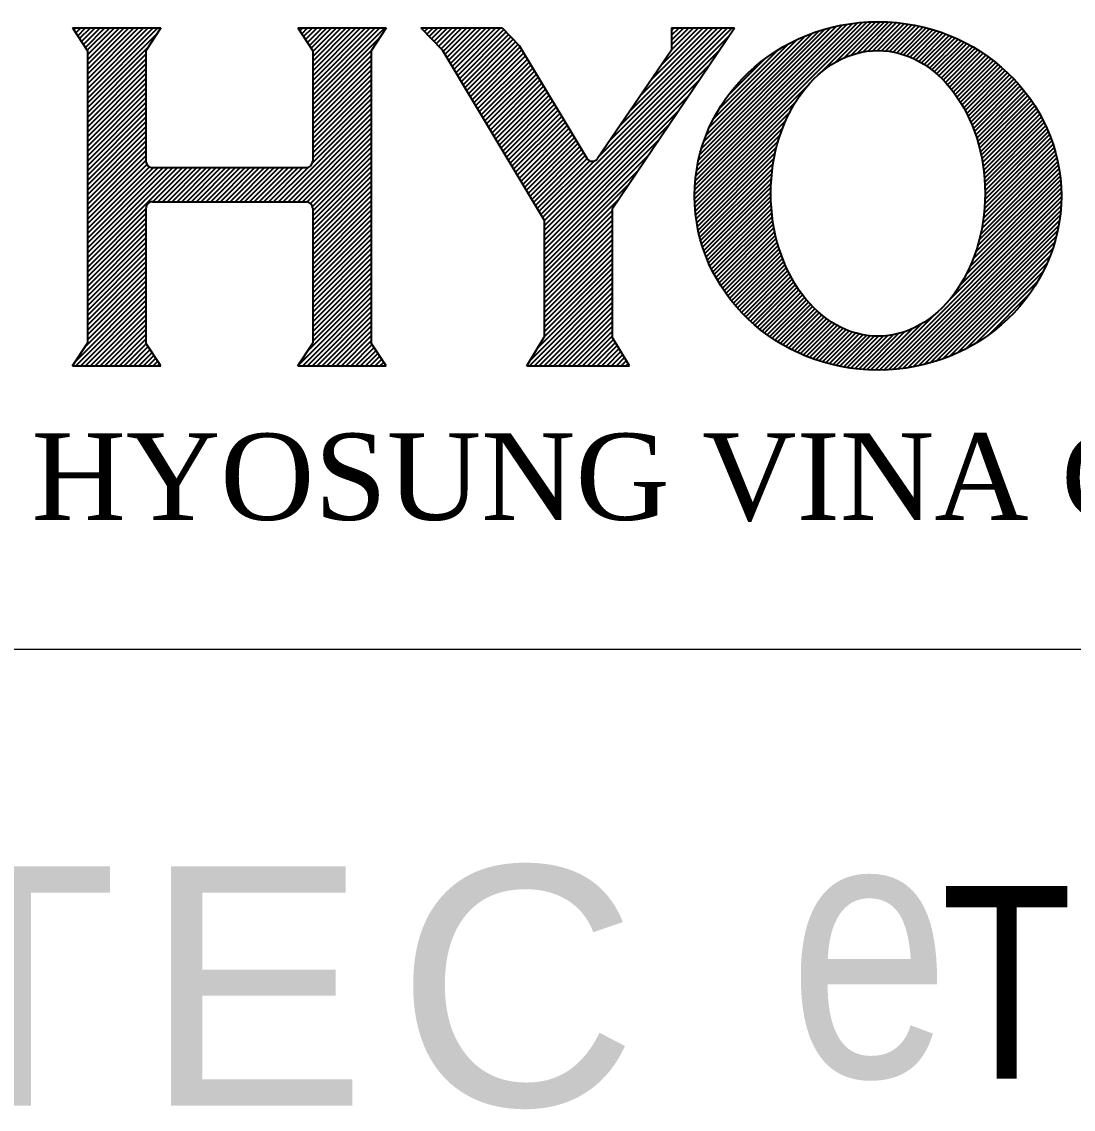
# Model space of a CAD drawing. Header units: millimetres. Extents: x 0 to 134087, y -49114 to 20834.
# Drawn here: x 57364 to 58087, y 2544 to 3292 of the extents above; entities that cross this region are included whole.
import ezdxf
from ezdxf.enums import TextEntityAlignment as Align

# ---------------------------------------------------------------- set-up
doc = ezdxf.new("R2010")
doc.units = ezdxf.units.MM
doc.header["$LTSCALE"] = 35
doc.linetypes.add('HIDDEN2', pattern=[0.1875, 0.125, -0.0625])
doc.layers.add('9', color=2, linetype='HIDDEN2')
doc.layers.add('border', color=130, linetype='Continuous')
doc.styles.add('time', font='times.ttf', dxfattribs={"height": 5})
doc.styles.add('USER1', font='swiss.ttf', dxfattribs={"width": 0.8, "height": 5})

# ---------------------------------------------------------------- blocks, each defined once
blk = doc.blocks.new('etc')
at = {"color": 6, "style": 'USER1'}
for s, p in [('T', (25.028, -8.679)), ('E', (29.553, -8.679)), ('C', (34.516, -8.679))]:
    blk.add_text(s, height=4.704, dxfattribs=at).set_placement(p)
at = {"color": 4, "style": 'USER1', "width": 0.8}
for s, height, p in [('e', 5.105, (42.224, -8.115)), ('TEC', 3.7814, (45.221, -8.147))]:
    blk.add_text(s, height=height, dxfattribs=at).set_placement(p)

msp = doc.modelspace()

# ---------------------------------------------------------------- linework, layer by layer
at = {"color": 5}
for p, q in [((57826.8723, 3172.9653), (57945.3348, 3291.4279)), ((57826.9411, 3176.0209), (57942.1236, 3291.2034)), ((57827.0979, 3179.1644), (57938.8246, 3290.891)), ((57827.3509, 3182.4041), (57935.4292, 3290.4824)), ((57827.7104, 3185.7503), (57931.9274, 3289.9673)), ((57828.1887, 3189.2153), (57928.3068, 3289.3334)), ((57913.1707, 3256.2771), (57948.4651, 3291.5715)), ((57923.5453, 3263.665), (57951.5208, 3291.6405)), ((57929.6587, 3266.7917), (57954.507, 3291.64)), ((57934.5839, 3268.7302), (57957.4283, 3291.5745)), ((57938.8606, 3270.0202), (57960.2885, 3291.4481)), ((57942.7085, 3270.8814), (57963.0913, 3291.2642)), ((57946.2431, 3271.4293), (57965.8396, 3291.0258)), ((57949.5341, 3271.7336), (57968.5364, 3290.7359)), ((57952.6277, 3271.8405), (57971.1839, 3290.3967)), ((57955.5561, 3271.7822), (57973.7844, 3290.0105)), ((57958.3431, 3271.5825), (57976.34, 3289.5794)), ((57961.0066, 3271.2593), (57978.8523, 3289.105)), ((57400.0271, 3286.0489), (57401.4272, 3287.449)), ((57401.3425, 3284.0457), (57404.7457, 3287.449)), ((57402.6579, 3282.0426), (57408.0643, 3287.449)), ((57403.9733, 3280.0394), (57411.3828, 3287.449)), ((57405.2887, 3278.0362), (57414.7014, 3287.449)), ((57406.6041, 3276.0331), (57418.0199, 3287.449)), ((57407.9195, 3274.0299), (57421.3385, 3287.449)), ((57409.2349, 3272.0268), (57424.6571, 3287.449)), ((57409.4047, 3265.5595), (57431.2942, 3287.449)), ((57409.4047, 3262.241), (57434.6127, 3287.449)), ((57409.4047, 3258.9224), (57437.9313, 3287.449)), ((57409.4047, 3255.6038), (57441.2498, 3287.449)), ((57409.4047, 3252.2853), (57444.5684, 3287.449)), ((57409.4047, 3248.9667), (57447.8869, 3287.449)), ((57409.4047, 3245.6482), (57451.2055, 3287.449)), ((57409.4047, 3242.3296), (57454.524, 3287.449)), ((57409.4047, 3239.0111), (57457.8426, 3287.449)), ((57409.4047, 3268.8781), (57427.9756, 3287.449)), ((57409.4047, 3235.6925), (57457.5144, 3283.8022)), ((57554.064, 3287.4323), (57554.0806, 3287.449)), ((57555.3794, 3285.4292), (57557.3992, 3287.449)), ((57556.6948, 3283.426), (57560.7178, 3287.449)), ((57558.0102, 3281.4229), (57564.0363, 3287.449)), ((57559.3256, 3279.4197), (57567.3549, 3287.449)), ((57560.641, 3277.4165), (57570.6734, 3287.449)), ((57561.9564, 3275.4134), (57573.992, 3287.449)), ((57563.2718, 3273.4102), (57577.3105, 3287.449)), ((57564.3501, 3271.17), (57580.6291, 3287.449)), ((57564.3501, 3267.8514), (57583.9476, 3287.449)), ((57564.3501, 3264.5329), (57587.2662, 3287.449)), ((57564.3501, 3261.2143), (57590.5847, 3287.449)), ((57564.3501, 3257.8958), (57593.9033, 3287.449)), ((57564.3501, 3254.5772), (57597.2218, 3287.449)), ((57564.3501, 3251.2587), (57600.5404, 3287.449)), ((57564.3501, 3247.9401), (57603.859, 3287.449)), ((57564.3501, 3244.6216), (57607.1775, 3287.449)), ((57564.3501, 3241.303), (57610.4961, 3287.449)), ((57564.3501, 3237.9844), (57613.8146, 3287.449)), ((57639.4604, 3286.5463), (57640.363, 3287.449)), ((57641.093, 3284.8603), (57643.6816, 3287.449)), ((57642.7255, 3283.1744), (57647.0002, 3287.449)), ((57644.3581, 3281.4884), (57650.3187, 3287.449)), ((57645.9907, 3279.8024), (57653.6373, 3287.449)), ((57647.6233, 3278.1165), (57656.9558, 3287.449)), ((57649.2559, 3276.4305), (57660.2744, 3287.449)), ((57650.8885, 3274.7446), (57663.5929, 3287.449)), ((57652.5211, 3273.0586), (57666.9115, 3287.449)), ((57653.9495, 3271.1685), (57670.23, 3287.449)), ((57655.1934, 3269.0937), (57673.5486, 3287.449)), ((57656.4372, 3267.019), (57676.8671, 3287.449)), ((57657.681, 3264.9443), (57680.1857, 3287.449)), ((57658.9248, 3262.8696), (57683.5042, 3287.449)), ((57660.1687, 3260.7948), (57686.8228, 3287.449)), ((57661.4125, 3258.7201), (57690.1413, 3287.449)), ((57662.6563, 3256.6454), (57693.4599, 3287.449)), ((57663.9001, 3254.5706), (57695.6597, 3286.3302)), ((57665.144, 3252.4959), (57697.2923, 3284.6442)), ((57666.3878, 3250.4212), (57698.9249, 3282.9583)), ((57667.6316, 3248.3465), (57700.5575, 3281.2723)), ((57722.36, 3157.0585), (57852.7505, 3287.449)), ((57723.414, 3154.7939), (57850.431, 3281.8109)), ((57761.47, 3199.487), (57849.4319, 3287.449)), ((57768.6245, 3209.9601), (57846.1134, 3287.449)), ((57775.779, 3220.4331), (57842.7948, 3287.449)), ((57782.9334, 3230.9061), (57839.4763, 3287.449)), ((57790.0879, 3241.3792), (57836.1577, 3287.449)), ((57797.2424, 3251.8522), (57832.8392, 3287.449)), ((57804.3969, 3262.3252), (57829.5206, 3287.449)), ((57811.1111, 3285.6322), (57812.9278, 3287.449)), ((57811.1111, 3282.3137), (57816.2464, 3287.449)), ((57811.1111, 3278.9951), (57819.5649, 3287.449)), ((57811.1111, 3275.6766), (57822.8835, 3287.449)), ((57811.1111, 3272.358), (57826.202, 3287.449)), ((57828.8009, 3192.8142), (57924.5523, 3288.5656)), ((57829.5664, 3196.5664), (57920.6445, 3287.6445)), ((57830.5102, 3200.4969), (57916.5585, 3286.5451)), ((57831.6655, 3204.6389), (57912.2608, 3285.2342)), ((57833.0788, 3209.0388), (57907.7053, 3283.6653)), ((57834.8178, 3213.7646), (57902.8239, 3281.7707)), ((57963.5608, 3270.8268), (57981.3231, 3288.5891)), ((57966.0169, 3270.2962), (57983.7538, 3288.0331)), ((57968.3839, 3269.6765), (57986.1457, 3287.4383)), ((57970.6695, 3268.9754), (57988.5002, 3286.8061)), ((57972.88, 3268.1992), (57990.8183, 3286.1375)), ((57975.0207, 3267.3532), (57993.101, 3285.4335)), ((57977.0961, 3266.442), (57995.3494, 3284.6952)), ((57979.1103, 3265.4694), (57997.5643, 3283.9234)), ((57981.0666, 3264.439), (57999.7464, 3283.1188)), ((57982.9679, 3263.3536), (58001.8966, 3282.2823)), ((57984.8169, 3262.2159), (58004.0155, 3281.4145)), ((57409.4047, 3232.374), (57451.1674, 3274.1366)), ((57564.3501, 3234.6659), (57610.4963, 3280.8121)), ((57668.8755, 3246.2717), (57702.1901, 3279.5864)), ((57670.1193, 3244.197), (57703.8227, 3277.9004)), ((57671.3631, 3242.1223), (57705.4553, 3276.2144)), ((57672.6069, 3240.0476), (57706.8982, 3274.3389)), ((57836.9894, 3218.9228), (57897.5101, 3279.4436)), ((57839.7803, 3224.7004), (57891.5769, 3276.4971)), ((57986.6158, 3261.0282), (58006.1037, 3280.516)), ((57988.3667, 3259.7924), (58008.1618, 3279.5875)), ((57990.0714, 3258.5104), (58010.1904, 3278.6294)), ((57991.7315, 3257.1837), (58012.1899, 3277.6421)), ((57993.3483, 3255.8138), (58014.1608, 3276.6263)), ((57994.9231, 3254.402), (58016.1034, 3275.5822)), ((57996.4571, 3252.9492), (58018.0182, 3274.5103)), ((57409.4047, 3229.0554), (57449.6121, 3269.2628)), ((57564.3501, 3231.3473), (57604.5575, 3271.5547)), ((57564.3501, 3228.0288), (57604.5575, 3268.2361)), ((57673.8508, 3237.9728), (57708.1421, 3272.2641)), ((57675.0946, 3235.8981), (57709.3859, 3270.1894)), ((57676.3384, 3233.8234), (57710.6297, 3268.1147)), ((57723.414, 3151.4753), (57843.4931, 3271.5544)), ((57843.5817, 3231.4885), (57884.6332, 3272.5401)), ((57849.5963, 3240.4898), (57875.4763, 3266.3699)), ((57997.9512, 3251.4566), (58019.9054, 3273.4109)), ((57999.4062, 3249.925), (58021.7655, 3272.2842)), ((58000.8231, 3248.3551), (58023.5986, 3271.1306)), ((58002.2023, 3246.7477), (58025.405, 3269.9504)), ((58003.5446, 3245.1033), (58027.1849, 3268.7436)), ((58004.8505, 3243.4224), (58028.9386, 3267.5106)), ((58006.1203, 3241.7055), (58030.6662, 3266.2514)), ((57409.4047, 3225.7369), (57449.6121, 3265.9442)), ((57409.4047, 3222.4183), (57449.6121, 3262.6257)), ((57409.4047, 3219.0998), (57449.6121, 3259.3071)), ((57564.3501, 3224.7102), (57604.5575, 3264.9176)), ((57564.3501, 3221.3917), (57604.5575, 3261.599)), ((57677.5822, 3231.7486), (57711.8736, 3266.04)), ((57678.8261, 3229.6739), (57713.1174, 3263.9652)), ((57680.0699, 3227.5992), (57714.3612, 3261.8905)), ((57681.3137, 3225.5245), (57715.605, 3259.8158)), ((57723.414, 3148.1568), (57836.5551, 3261.2979)), ((58007.3544, 3239.9529), (58032.3677, 3264.9663)), ((58008.5531, 3238.1649), (58034.0435, 3263.6553)), ((58009.7166, 3236.3418), (58035.6934, 3262.3186)), ((58010.8451, 3234.4836), (58037.3177, 3260.9562)), ((58011.9387, 3232.5905), (58038.9163, 3259.5681)), ((57409.4047, 3215.7812), (57449.6121, 3255.9885)), ((57409.4047, 3212.4626), (57449.6121, 3252.67)), ((57564.3501, 3218.0731), (57604.5575, 3258.2805)), ((57564.3501, 3214.7546), (57604.5575, 3254.9619)), ((57564.3501, 3211.436), (57604.5575, 3251.6434)), ((57682.5575, 3223.4497), (57716.8489, 3257.7411)), ((57683.8014, 3221.375), (57718.0927, 3255.6663)), ((57685.0452, 3219.3003), (57719.3365, 3253.5916)), ((57686.289, 3217.2256), (57720.5803, 3251.5169)), ((58012.9974, 3230.6624), (58040.4893, 3258.1544)), ((58014.0211, 3228.6995), (58042.0367, 3256.7151)), ((58015.0099, 3226.7015), (58043.5585, 3255.2501)), ((58015.9634, 3224.6684), (58045.0545, 3253.7595)), ((58016.8816, 3222.5998), (58046.5248, 3252.2431)), ((57409.4047, 3209.1441), (57449.6121, 3249.3514)), ((57409.4047, 3205.8255), (57449.6121, 3246.0329)), ((57564.3501, 3208.1175), (57604.5575, 3248.3248)), ((57564.3501, 3204.7989), (57604.5575, 3245.0063)), ((57687.5329, 3215.1508), (57721.8242, 3249.4421)), ((57688.7767, 3213.0761), (57723.068, 3247.3674)), ((57690.0205, 3211.0014), (57724.3118, 3245.2927)), ((57723.414, 3144.8382), (57829.6172, 3251.0414)), ((57826.8842, 3169.9906), (57904.5601, 3247.6665)), ((58017.764, 3220.4956), (58047.9693, 3250.7009)), ((58018.6104, 3218.3553), (58049.3878, 3249.1327)), ((58019.4203, 3216.1785), (58050.7803, 3247.5385)), ((58020.1933, 3213.9647), (58052.1465, 3245.9179)), ((58020.9286, 3211.7134), (58053.4862, 3244.271)), ((57409.4047, 3202.507), (57449.6121, 3242.7143)), ((57409.4047, 3199.1884), (57449.6121, 3239.3958)), ((57564.3501, 3201.4804), (57604.5575, 3241.6877)), ((57564.3501, 3198.1618), (57604.5575, 3238.3692)), ((57691.2643, 3208.9267), (57725.5556, 3243.218)), ((57692.5082, 3206.8519), (57726.7995, 3241.1432)), ((57693.752, 3204.7772), (57728.0433, 3239.0685)), ((57694.9958, 3202.7025), (57729.2871, 3236.9938)), ((57723.414, 3141.5197), (57822.6792, 3240.7849)), ((57826.9708, 3167.0905), (57896.3386, 3236.4583)), ((58021.6257, 3209.4238), (58054.7993, 3242.5973)), ((58022.2838, 3207.0952), (58056.0854, 3240.8968)), ((58022.9019, 3204.7266), (58057.3444, 3239.1691)), ((58023.4792, 3202.3172), (58058.576, 3237.414)), ((57409.4047, 3195.8699), (57449.6121, 3236.0772)), ((57409.4047, 3192.5513), (57449.6121, 3232.7587)), ((57409.4047, 3189.2328), (57449.6121, 3229.4401)), ((57540.7079, 3167.8825), (57604.5575, 3231.732)), ((57564.1942, 3194.6873), (57604.5575, 3235.0506)), ((57696.2396, 3200.6277), (57730.531, 3234.9191)), ((57697.4835, 3198.553), (57731.7748, 3232.8443)), ((57698.7273, 3196.4783), (57733.0186, 3230.7696)), ((57723.414, 3138.2011), (57815.7412, 3230.5284)), ((57827.1269, 3164.2599), (57892.3784, 3229.5114)), ((58024.0145, 3199.8658), (58059.7797, 3235.631)), ((58024.5065, 3197.371), (58060.9553, 3233.8199)), ((58024.9538, 3194.8317), (58062.1022, 3231.9801)), ((58025.3548, 3192.246), (58063.2202, 3230.1114)), ((57409.4047, 3185.9142), (57449.6121, 3226.1216)), ((57409.4047, 3182.5957), (57449.6121, 3222.803)), ((57544.0265, 3167.8825), (57604.5575, 3228.4135)), ((57547.345, 3167.8825), (57604.5575, 3225.0949)), ((57550.6636, 3167.8825), (57604.5575, 3221.7764)), ((57699.9711, 3194.4036), (57734.2624, 3228.6949)), ((57701.2149, 3192.3288), (57735.5063, 3226.6201)), ((57702.4588, 3190.2541), (57736.7501, 3224.5454)), ((57703.7026, 3188.1794), (57737.9939, 3222.4707)), ((57827.348, 3161.4943), (57889.6064, 3223.7527)), ((58025.7077, 3189.6122), (58064.3087, 3228.2132)), ((58026.0106, 3186.9284), (58065.3672, 3226.285)), ((58026.2611, 3184.1922), (58066.3951, 3224.3262)), ((58026.4565, 3181.4009), (58067.3918, 3222.3362)), ((57409.4047, 3179.2771), (57449.6121, 3219.4845)), ((57409.4047, 3175.9586), (57449.6121, 3216.1659)), ((57553.9822, 3167.8825), (57604.5575, 3218.4578)), ((57557.3007, 3167.8825), (57604.5575, 3215.1393)), ((57704.9464, 3186.1047), (57739.2377, 3220.396)), ((57706.1903, 3184.0299), (57740.4816, 3218.3212)), ((57707.4341, 3181.9552), (57741.7254, 3216.2465)), ((57708.6779, 3179.8805), (57742.9692, 3214.1718)), ((57723.414, 3134.8826), (57808.8033, 3220.2719)), ((57827.63, 3158.7896), (57887.4828, 3218.6424)), ((57827.9695, 3156.1424), (57885.788, 3213.9609)), ((58026.594, 3178.5517), (58068.3566, 3220.3143)), ((58026.6217, 3169.6193), (58071.0522, 3214.0498)), ((58026.6701, 3175.6411), (58069.2888, 3218.2598)), ((58026.6809, 3172.6652), (58070.1876, 3216.172)), ((57409.4047, 3172.64), (57449.6121, 3212.8474)), ((57409.4047, 3169.3214), (57449.6121, 3209.5288)), ((57560.5686, 3167.8318), (57604.5575, 3211.8207)), ((57562.8334, 3166.7781), (57604.5575, 3208.5022)), ((57709.9217, 3177.8057), (57744.213, 3212.0971)), ((57711.1656, 3175.731), (57745.4569, 3210.0223)), ((57712.4094, 3173.6563), (57746.7007, 3207.9476)), ((57723.414, 3131.564), (57801.8653, 3210.0154)), ((57828.3635, 3153.5497), (57884.4066, 3209.5928)), ((58025.966, 3160.0035), (58073.4307, 3207.4682)), ((58026.2712, 3163.2954), (58072.6748, 3209.699)), ((58026.4873, 3166.4982), (58071.8816, 3211.8925)), ((57409.4047, 3166.0029), (57449.6121, 3206.2102)), ((57409.4047, 3162.6843), (57449.6121, 3202.8917)), ((57409.4047, 3159.3658), (57449.6121, 3199.5731)), ((57564.144, 3164.7701), (57604.5575, 3205.1836)), ((57564.3501, 3161.6577), (57604.5575, 3201.8651)), ((57713.6532, 3171.5816), (57747.9445, 3205.8729)), ((57714.897, 3169.5068), (57749.1884, 3203.7982)), ((57716.1409, 3167.4321), (57750.4322, 3201.7234)), ((57717.3847, 3165.3574), (57751.676, 3199.6487)), ((57723.414, 3128.2454), (57794.9274, 3199.7589)), ((57828.809, 3151.0085), (57883.2687, 3205.4682)), ((57829.3038, 3148.5166), (57882.3283, 3201.5411)), ((58024.4118, 3149.4892), (58075.4615, 3200.5389)), ((58025.049, 3153.1131), (58074.8254, 3202.8895)), ((58025.5623, 3156.6131), (58074.148, 3205.1988)), ((57409.4047, 3156.0472), (57449.6121, 3196.2546)), ((57409.4047, 3152.7287), (57450.2444, 3193.5683)), ((57409.4047, 3149.4101), (57451.9384, 3191.9438)), ((57537.3894, 3167.8825), (57561.0666, 3191.5597)), ((57564.3501, 3158.3392), (57604.5575, 3198.5465)), ((57564.3501, 3155.0206), (57604.5575, 3195.228)), ((57564.3501, 3151.7021), (57604.5575, 3191.9094)), ((57718.6285, 3163.2827), (57752.9306, 3197.5847)), ((57719.8724, 3161.2079), (57754.7634, 3196.0989)), ((57721.1162, 3159.1332), (57757.9256, 3195.9427)), ((57829.8456, 3146.0717), (57881.553, 3197.7791)), ((57830.4323, 3143.6717), (57880.9192, 3194.1586)), ((58021.5443, 3137.6616), (58077.1047, 3193.2221)), ((58022.6877, 3141.7917), (58076.603, 3195.707)), ((58023.6327, 3145.7234), (58076.0546, 3198.1453)), ((57409.4047, 3146.0916), (57454.7169, 3191.4038)), ((57409.4047, 3142.773), (57458.0355, 3191.4038)), ((57409.4047, 3139.4545), (57461.354, 3191.4038)), ((57409.4047, 3136.1359), (57464.6726, 3191.4038)), ((57409.4047, 3132.8174), (57467.9911, 3191.4038)), ((57409.4047, 3129.4988), (57471.3097, 3191.4038)), ((57409.4047, 3126.1803), (57474.6283, 3191.4038)), ((57454.4255, 3167.8825), (57477.9468, 3191.4038)), ((57457.7441, 3167.8825), (57481.2654, 3191.4038)), ((57461.0627, 3167.8825), (57484.5839, 3191.4038)), ((57464.3812, 3167.8825), (57487.9025, 3191.4038)), ((57467.6998, 3167.8825), (57491.221, 3191.4038)), ((57471.0183, 3167.8825), (57494.5396, 3191.4038)), ((57474.3369, 3167.8825), (57497.8581, 3191.4038)), ((57477.6554, 3167.8825), (57501.1767, 3191.4038)), ((57480.974, 3167.8825), (57504.4952, 3191.4038)), ((57484.2925, 3167.8825), (57507.8138, 3191.4038)), ((57487.6111, 3167.8825), (57511.1323, 3191.4038)), ((57490.9296, 3167.8825), (57514.4509, 3191.4038)), ((57494.2482, 3167.8825), (57517.7695, 3191.4038)), ((57497.5667, 3167.8825), (57521.088, 3191.4038)), ((57500.8853, 3167.8825), (57524.4066, 3191.4038)), ((57504.2039, 3167.8825), (57527.7251, 3191.4038)), ((57507.5224, 3167.8825), (57531.0437, 3191.4038)), ((57510.841, 3167.8825), (57534.3622, 3191.4038)), ((57514.1595, 3167.8825), (57537.6808, 3191.4038)), ((57517.4781, 3167.8825), (57540.9993, 3191.4038)), ((57520.7966, 3167.8825), (57544.3179, 3191.4038)), ((57524.1152, 3167.8825), (57547.6364, 3191.4038)), ((57527.4337, 3167.8825), (57550.955, 3191.4038)), ((57530.7523, 3167.8825), (57554.2735, 3191.4038)), ((57534.0708, 3167.8825), (57557.5921, 3191.4038)), ((57564.3501, 3148.3835), (57604.5575, 3188.5908)), ((57564.3501, 3145.0649), (57604.5575, 3185.2723)), ((57723.414, 3124.9269), (57787.9894, 3189.5024)), ((57831.0623, 3141.315), (57880.4088, 3190.6615)), ((57831.7338, 3138.9998), (57880.0077, 3187.2737)), ((57832.4454, 3136.7247), (57879.7048, 3183.9841)), ((58016.3155, 3123.4727), (58078.3068, 3185.464)), ((58018.4521, 3128.596), (58077.9592, 3188.1031)), ((58020.156, 3133.2866), (58077.5576, 3190.6882)), ((57564.3501, 3141.7464), (57604.5575, 3181.9537)), ((57564.3501, 3138.4278), (57604.5575, 3178.6352)), ((57723.414, 3121.6083), (57781.0515, 3179.2459)), ((57833.1958, 3134.4884), (57879.4909, 3180.7835)), ((57833.9836, 3132.2895), (57879.3585, 3177.6644)), ((58000.923, 3099.1201), (58078.9933, 3177.1904)), ((58009.5176, 3110.7014), (58078.8275, 3180.0114)), ((58013.5224, 3117.6929), (58078.5974, 3182.7679)), ((57564.3501, 3135.1093), (57604.5575, 3175.3166)), ((57564.3501, 3131.7907), (57604.5575, 3171.9981)), ((57834.8078, 3130.127), (57879.3011, 3174.6203)), ((57835.6674, 3127.9999), (57879.3136, 3171.6461)), ((57957.0697, 3052.2801), (58079.0903, 3174.3008)), ((57960.1889, 3052.4126), (58079.1134, 3171.3372)), ((57409.4047, 3122.8617), (57449.6121, 3163.069)), ((57564.3501, 3128.4722), (57604.5575, 3168.6795)), ((57564.3501, 3125.1536), (57604.5575, 3165.361)), ((57564.3501, 3121.8351), (57604.5575, 3162.0424)), ((57723.414, 3118.2898), (57774.1135, 3168.9893)), ((57723.414, 3114.9712), (57770.22, 3161.7773)), ((57836.5613, 3125.9071), (57879.3913, 3168.7371)), ((57837.4887, 3123.8478), (57879.5302, 3165.8894)), ((57838.4489, 3121.8213), (57879.7271, 3163.0996)), ((57963.3879, 3052.6249), (58079.0567, 3168.2937)), ((57966.6737, 3052.924), (58078.9132, 3165.1635)), ((57970.0545, 3053.3182), (58078.6747, 3161.9383)), ((57409.4047, 3119.5431), (57449.6121, 3159.7505)), ((57409.4047, 3116.2246), (57449.6121, 3156.4319)), ((57564.3501, 3118.5165), (57604.5575, 3158.7239)), ((57564.3501, 3115.198), (57604.5575, 3155.4053)), ((57723.414, 3111.6527), (57770.22, 3158.4587)), ((57723.414, 3108.3341), (57770.22, 3155.1402)), ((57839.441, 3119.8267), (57879.979, 3160.3647)), ((57840.4644, 3117.8634), (57880.2831, 3157.6821)), ((57841.5184, 3115.9308), (57880.6373, 3155.0496)), ((57973.5402, 3053.8171), (58078.3313, 3158.6083)), ((57977.1426, 3054.4329), (58077.8712, 3155.1614)), ((57409.4047, 3112.906), (57449.6121, 3153.1134)), ((57409.4047, 3109.5875), (57449.6121, 3149.7948)), ((57564.3501, 3111.8794), (57604.5575, 3152.0868)), ((57564.3501, 3108.5609), (57604.5575, 3148.7682)), ((57723.414, 3105.0156), (57770.22, 3151.8216)), ((57723.414, 3101.697), (57770.22, 3148.5031)), ((57842.6026, 3114.0282), (57881.0395, 3152.4652)), ((57843.7163, 3112.1553), (57881.488, 3149.9269)), ((57844.8591, 3110.3114), (57881.9811, 3147.4333)), ((57980.8767, 3055.1802), (58077.2794, 3151.583)), ((57984.7608, 3056.0777), (58076.5375, 3147.8544)), ((57409.4047, 3106.2689), (57449.6121, 3146.4763)), ((57409.4047, 3102.9504), (57449.6121, 3143.1577)), ((57409.4047, 3099.6318), (57449.6121, 3139.8392)), ((57564.3501, 3105.2423), (57604.5575, 3145.4496)), ((57564.3501, 3101.9237), (57604.5575, 3142.1311)), ((57723.414, 3098.3785), (57770.22, 3145.1845)), ((57723.414, 3095.0599), (57770.22, 3141.866)), ((57846.0306, 3108.4961), (57882.5174, 3144.983)), ((57847.2302, 3106.7091), (57883.0957, 3142.5746)), ((57848.4578, 3104.9499), (57883.7149, 3140.2071)), ((57988.8192, 3057.1493), (58075.6215, 3143.9516)), ((57993.0836, 3058.4271), (58074.4993, 3139.8428)), ((57409.4047, 3096.3133), (57449.6121, 3136.5206)), ((57409.4047, 3092.9947), (57449.6121, 3133.2021)), ((57564.3501, 3098.6052), (57604.5575, 3138.8125)), ((57564.3501, 3095.2866), (57604.5575, 3135.494)), ((57564.3501, 3091.9681), (57604.5575, 3132.1754)), ((57723.414, 3091.7414), (57770.22, 3138.5474)), ((57723.414, 3088.4228), (57770.22, 3135.2289)), ((57723.414, 3085.1042), (57770.22, 3131.9103)), ((57849.7128, 3103.2182), (57884.374, 3137.8794)), ((57850.995, 3101.5138), (57885.072, 3135.5908)), ((57852.3042, 3099.8363), (57885.8084, 3133.3404)), ((57997.5982, 3059.955), (58073.1271, 3135.4838)), ((57409.4047, 3089.6762), (57449.6121, 3129.8835)), ((57409.4047, 3086.3576), (57449.6121, 3126.565)), ((57564.3501, 3088.6495), (57604.5575, 3128.8569)), ((57564.3501, 3085.331), (57604.5575, 3125.5383)), ((57723.414, 3081.7857), (57770.22, 3128.5918)), ((57723.414, 3078.4671), (57770.22, 3125.2732)), ((57853.6401, 3098.1855), (57886.5822, 3131.1276)), ((57855.0025, 3096.5611), (57887.3931, 3128.9517)), ((57856.3911, 3094.9631), (57888.2404, 3126.8123)), ((57857.8059, 3093.3911), (57889.1237, 3124.709)), ((58002.4269, 3061.7969), (58071.4407, 3130.8107)), ((58007.669, 3064.0524), (58069.3408, 3125.7242)), ((57409.4047, 3083.0391), (57449.6121, 3123.2464)), ((57409.4047, 3079.7205), (57449.6121, 3119.9278)), ((57564.3501, 3082.0124), (57604.5575, 3122.2198)), ((57564.3501, 3078.6939), (57604.5575, 3118.9012)), ((57718.7967, 3067.2128), (57770.22, 3118.6361)), ((57723.414, 3075.1486), (57770.22, 3121.9546)), ((57859.2466, 3091.8451), (57890.0428, 3122.6413)), ((57860.7132, 3090.325), (57890.9972, 3120.6091)), ((57862.2055, 3088.8306), (57891.9868, 3118.612)), ((58013.4954, 3066.8921), (58066.6567, 3120.0534)), ((57407.3153, 3067.6754), (57449.6121, 3109.9722)), ((57409.4047, 3076.4019), (57449.6121, 3116.6093)), ((57409.4047, 3073.0834), (57449.6121, 3113.2907)), ((57564.3501, 3075.3753), (57604.5575, 3115.5827)), ((57564.3501, 3072.0568), (57604.5575, 3112.2641)), ((57713.3975, 3055.1765), (57770.22, 3111.999)), ((57713.5982, 3058.6957), (57770.22, 3115.3175)), ((57863.7235, 3087.362), (57893.0115, 3116.6499)), ((57865.2672, 3085.9189), (57894.071, 3114.7228)), ((57866.8365, 3084.5015), (57895.1655, 3112.8306)), ((57868.4314, 3083.1098), (57896.2949, 3110.9733)), ((58020.2519, 3070.6618), (58063.0426, 3113.4526)), ((57400.9683, 3058.0098), (57449.6121, 3106.6536)), ((57401.4535, 3055.1765), (57449.6121, 3103.3351)), ((57554.1069, 3055.1765), (57604.5575, 3105.627)), ((57557.4255, 3055.1765), (57604.5575, 3102.3084)), ((57560.2971, 3064.6852), (57604.5575, 3108.9456)), ((57716.7161, 3055.1765), (57770.22, 3108.6804)), ((57720.0346, 3055.1765), (57770.22, 3105.3619)), ((57723.3532, 3055.1765), (57770.22, 3102.0433)), ((57870.0519, 3081.7436), (57897.4593, 3109.151)), ((57871.6982, 3080.4031), (57898.6589, 3107.3639)), ((57873.3701, 3079.0884), (57899.8939, 3105.6122)), ((57875.068, 3077.7995), (57901.1646, 3103.8962)), ((57876.7917, 3076.5366), (57902.4713, 3102.2162)), ((58028.9165, 3076.3397), (58057.5203, 3104.9435)), ((57404.772, 3055.1765), (57449.6121, 3100.0165)), ((57408.0906, 3055.1765), (57449.6121, 3096.698)), ((57560.744, 3055.1765), (57604.5575, 3098.9899)), ((57564.0626, 3055.1765), (57604.5575, 3095.6713)), ((57726.6717, 3055.1765), (57770.22, 3098.7248)), ((57729.9903, 3055.1765), (57770.22, 3095.4062)), ((57878.5416, 3075.2998), (57903.8146, 3100.5728)), ((57880.3177, 3074.0892), (57905.1948, 3098.9663)), ((57882.1203, 3072.9051), (57906.6126, 3097.3974)), ((57883.9495, 3071.7476), (57908.0686, 3095.8667)), ((57885.8056, 3070.617), (57909.5637, 3094.3751)), ((57411.4091, 3055.1765), (57449.6121, 3093.3794)), ((57414.7277, 3055.1765), (57449.6121, 3090.0609)), ((57567.3811, 3055.1765), (57604.5575, 3092.3528)), ((57570.6997, 3055.1765), (57604.5575, 3089.0342)), ((57733.3088, 3055.1765), (57770.22, 3092.0877)), ((57736.6274, 3055.1765), (57770.22, 3088.7691)), ((57887.6889, 3069.5136), (57911.0987, 3092.9234)), ((57889.5997, 3068.4377), (57912.6746, 3091.5125)), ((57891.5383, 3067.3895), (57914.2924, 3090.1437)), ((57893.505, 3066.3696), (57915.9536, 3088.8182)), ((57895.5003, 3065.3782), (57917.6594, 3087.5373)), ((57954.0244, 3052.2215), (57993.3657, 3091.5628)), ((57418.0462, 3055.1765), (57449.6121, 3086.7423)), ((57421.3648, 3055.1765), (57449.6121, 3083.4238)), ((57424.6833, 3055.1765), (57449.6121, 3080.1052)), ((57574.0182, 3055.1765), (57604.5575, 3085.7157)), ((57577.3368, 3055.1765), (57604.5575, 3082.3971)), ((57739.9459, 3055.1765), (57770.22, 3085.4506)), ((57743.2645, 3055.1765), (57770.22, 3082.132)), ((57897.5246, 3064.4158), (57919.4116, 3086.3028)), ((57899.5785, 3063.4829), (57921.2117, 3085.1162)), ((57901.6623, 3062.5801), (57923.062, 3083.9798)), ((57903.7767, 3061.7078), (57924.9647, 3082.8958)), ((57905.9223, 3060.8667), (57926.9224, 3081.8668)), ((57908.0998, 3060.0575), (57928.938, 3080.8957)), ((57910.3098, 3059.2808), (57931.0151, 3079.9861)), ((57948.1357, 3052.3062), (57976.46, 3080.6306)), ((57951.0479, 3052.2317), (57982.618, 3083.8018)), ((57428.0019, 3055.1765), (57449.6121, 3076.7866)), ((57431.3204, 3055.1765), (57449.6121, 3073.4681)), ((57580.6554, 3055.1765), (57604.5575, 3079.0786)), ((57583.9739, 3055.1765), (57604.5575, 3075.76)), ((57587.2925, 3055.1765), (57604.5575, 3072.4415)), ((57746.583, 3055.1765), (57770.22, 3078.8134)), ((57749.9016, 3055.1765), (57770.22, 3075.4949)), ((57753.2201, 3055.1765), (57771.2059, 3073.1622)), ((57912.5533, 3058.5376), (57933.1575, 3079.1418)), ((57914.831, 3057.8286), (57935.3698, 3078.3674)), ((57917.1439, 3057.1548), (57937.6574, 3077.6683)), ((57919.493, 3056.5172), (57940.0266, 3077.0508)), ((57921.8795, 3055.917), (57942.485, 3076.5225)), ((57924.3045, 3055.3553), (57945.0418, 3076.0926)), ((57926.7693, 3054.8334), (57947.7083, 3075.7724)), ((57929.2755, 3054.353), (57950.4986, 3075.576)), ((57931.8247, 3053.9154), (57953.4308, 3075.5215)), ((57934.4186, 3053.5226), (57956.529, 3075.633)), ((57937.0592, 3053.1765), (57959.8255, 3075.9428)), ((57939.7486, 3052.8792), (57963.367, 3076.4976)), ((57942.4893, 3052.6332), (57967.224, 3077.3679)), ((57945.284, 3052.4412), (57971.5138, 3078.671)), ((57434.639, 3055.1765), (57449.8926, 3070.4301)), ((57437.9575, 3055.1765), (57451.208, 3068.4269)), ((57441.2761, 3055.1765), (57452.5234, 3066.4238)), ((57444.5947, 3055.1765), (57453.8388, 3064.4206)), ((57590.611, 3055.1765), (57605.2449, 3069.8104)), ((57593.9296, 3055.1765), (57606.5603, 3067.8072)), ((57597.2481, 3055.1765), (57607.8757, 3065.8041)), ((57756.5387, 3055.1765), (57772.4637, 3071.1015)), ((57759.8573, 3055.1765), (57773.7215, 3069.0408)), ((57763.1758, 3055.1765), (57774.9793, 3066.98)), ((57766.4944, 3055.1765), (57776.2371, 3064.9193)), ((57447.9132, 3055.1765), (57455.1542, 3062.4175)), ((57451.2318, 3055.1765), (57456.4696, 3060.4143)), ((57454.5503, 3055.1765), (57457.785, 3058.4111)), ((57600.5667, 3055.1765), (57609.1911, 3063.8009)), ((57603.8852, 3055.1765), (57610.5065, 3061.7978)), ((57607.2038, 3055.1765), (57611.8219, 3059.7946)), ((57610.5223, 3055.1765), (57613.1373, 3057.7914)), ((57769.8129, 3055.1765), (57777.495, 3062.8585)), ((57773.1315, 3055.1765), (57778.7528, 3060.7978)), ((57776.45, 3055.1765), (57780.0106, 3058.737)), ((57457.8689, 3055.1765), (57459.1004, 3056.408)), ((57613.8409, 3055.1765), (57614.4527, 3055.7883)), ((57779.7686, 3055.1765), (57781.2684, 3056.6763))]:
    msp.add_line(p, q, dxfattribs=at)
at = {"layer": '9', "color": 5, "linetype": 'Continuous'}
for p, q in [((57399.1077, 3287.449), (57459.9091, 3287.449)), ((57399.1077, 3287.449), (57409.4047, 3271.7681)), ((57459.9091, 3287.449), (57449.6121, 3271.7681)), ((57554.0531, 3287.449), (57564.3501, 3271.7681)), ((57554.0531, 3287.449), (57614.8545, 3287.449)), ((57614.8545, 3287.449), (57604.5575, 3271.7681)), ((57638.5862, 3287.449), (57653.2963, 3272.2581)), ((57638.5862, 3287.449), (57694.5763, 3287.449)), ((57694.5763, 3287.449), (57706.2916, 3275.3508)), ((57770.1547, 3163.1369), (57854.2448, 3287.449)), ((57811.1111, 3287.449), (57854.2448, 3287.449)), ((57811.1111, 3287.449), (57811.1111, 3272.1538)), ((57706.2916, 3275.3508), (57752.732, 3197.8872)), ((57409.4047, 3271.7681), (57409.4047, 3070.8573)), ((57449.6121, 3271.7681), (57449.6121, 3195.8551)), ((57564.3501, 3271.7681), (57564.3501, 3195.8551)), ((57604.5575, 3271.7681), (57604.5575, 3070.8573)), ((57653.2963, 3272.2581), (57723.414, 3155.3005)), ((57811.1111, 3272.1538), (57760.2254, 3197.6652)), ((57454.0634, 3191.4038), (57559.8988, 3191.4038)), ((57449.6121, 3163.4312), (57449.6121, 3070.8573)), ((57454.0634, 3167.8825), (57559.8988, 3167.8825)), ((57564.3501, 3163.4312), (57564.3501, 3070.8573)), ((57770.22, 3163.2335), (57770.22, 3074.7775)), ((57723.414, 3155.3005), (57723.414, 3074.7775)), ((57711.4502, 3055.1765), (57723.414, 3074.7775)), ((57782.1838, 3055.1765), (57770.22, 3074.7775)), ((57399.1077, 3055.1765), (57409.4047, 3070.8573)), ((57459.9091, 3055.1765), (57449.6121, 3070.8573)), ((57554.0531, 3055.1765), (57564.3501, 3070.8573)), ((57614.8545, 3055.1765), (57604.5575, 3070.8573)), ((57399.1077, 3055.1765), (57459.9091, 3055.1765)), ((57554.0531, 3055.1765), (57614.8545, 3055.1765)), ((57711.4502, 3055.1765), (57782.1838, 3055.1765))]:
    msp.add_line(p, q, dxfattribs=at)
for centre, start, end in [((57454.0634, 3195.8551), 179.9999997, 270.0000003), ((57559.8988, 3195.8551), 270.0000001, 359.9999998), ((57756.5498, 3200.1761), 210.9432581, 325.6617099), ((57454.0634, 3163.4312), 90.0000002, 180.0040713), ((57559.8988, 3163.4312), 0.0000003, 89.9999997)]:
    msp.add_arc(centre, 4.4514, start, end, dxfattribs=at)
for centre, major_axis, ratio in [((57952.9913, 3171.9331), (-126.1237, 0), 0.94919165), ((57952.9913, 3173.6807), (0, 98.1609), 0.7507419)]:
    msp.add_ellipse(centre, major_axis=major_axis, ratio=ratio, dxfattribs=at)
at = {"layer": 'border', "color": 7, "linetype": 'Continuous', "lineweight": 0}
msp.add_line((55790.3611, 2860.4159), (60130.3597, 2860.4159), dxfattribs=at)

# ---------------------------------------------------------------- block references
at = {"xscale": 34.99999999649994, "yscale": 34.99999999649994, "zscale": 34.99999999649994}
msp.add_blockref('etc', (56413.6363, 2850.3547), dxfattribs=at)

# ---------------------------------------------------------------- texts
at = {"lineweight": 0, "style": 'time'}
msp.add_text('HYOSUNG VINA CHEMICALS CO., LTD.', height=59.414634, dxfattribs=at).set_placement((58189.8959, 2949.3025), align=Align.CENTER)

doc.saveas('drawing.dxf')
